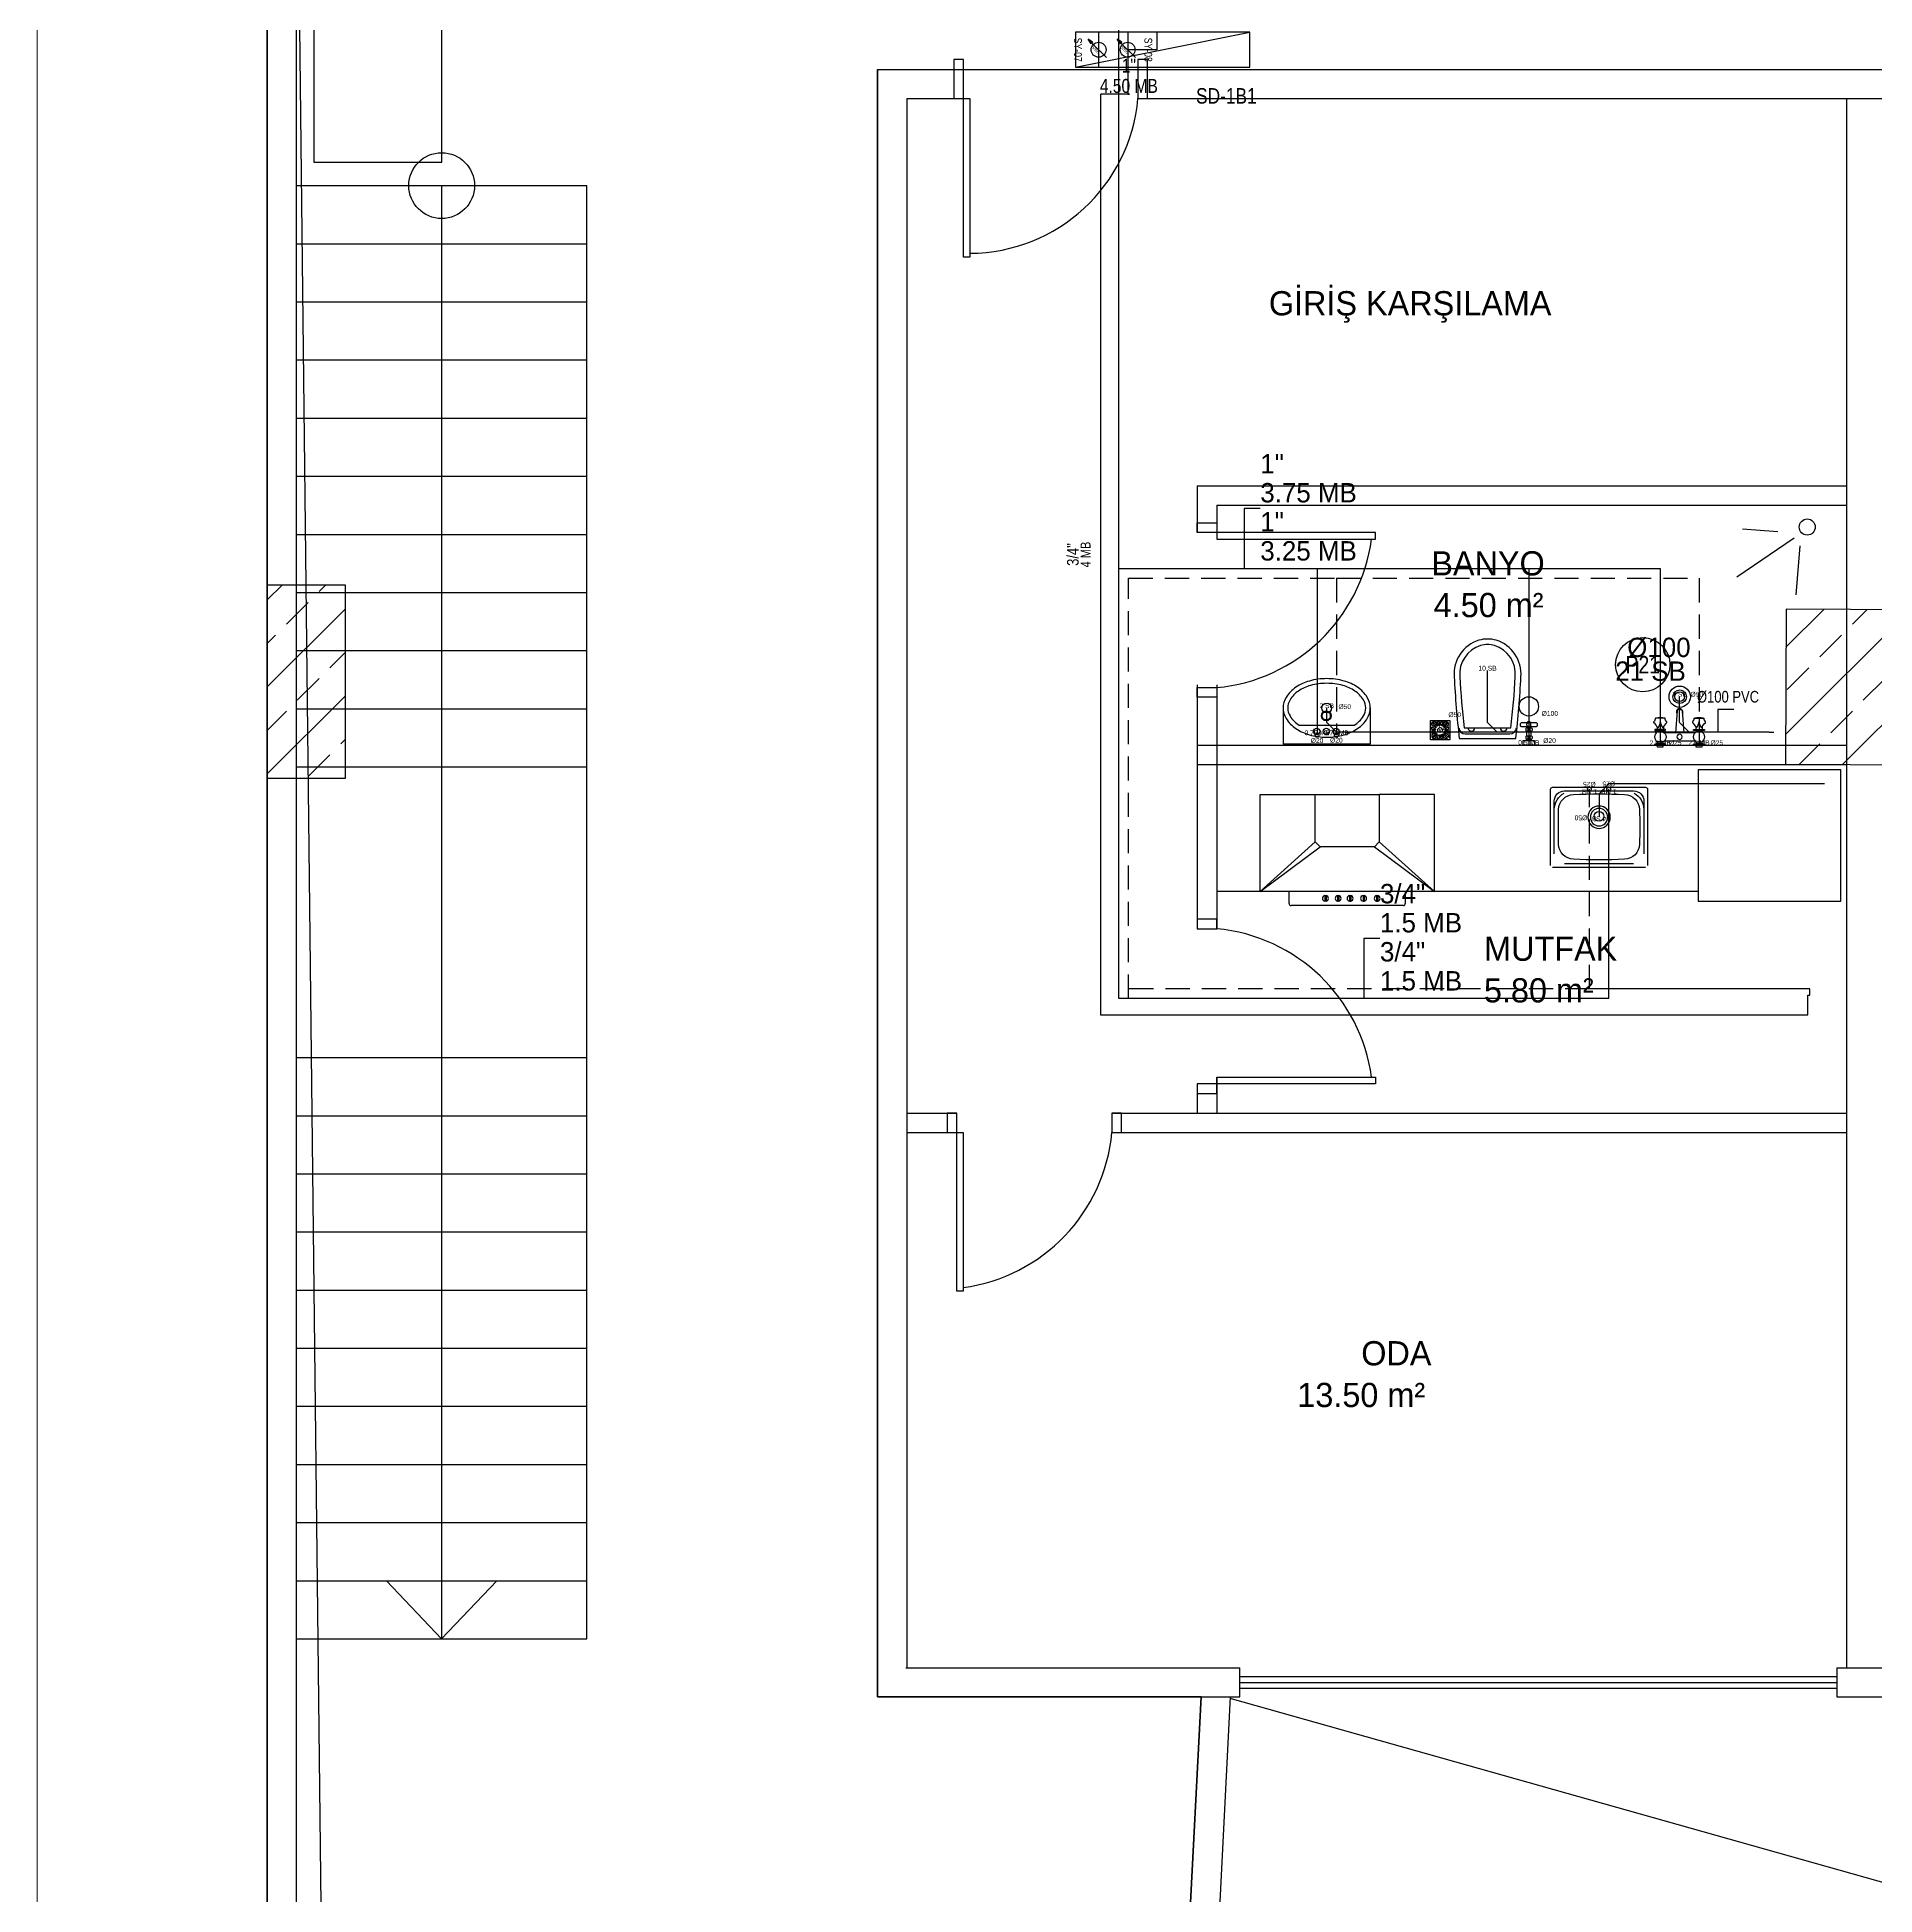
# Model space of a CAD drawing. Header units: centimetres. Extents: x 247996 to 315152, y -468471 to -440326.
# Drawn here: x 254534 to 255483, y -442834 to -441875 of the extents above; entities that cross this region are included whole.
import ezdxf
from ezdxf.enums import TextEntityAlignment as Align

# ---------------------------------------------------------------- set-up
doc = ezdxf.new("R2010")
doc.units = ezdxf.units.CM
doc.linetypes.add('0', pattern=[500, 500])
doc.linetypes.add('BASMA HATTI', pattern=[0.375, 0.25, -0.125])
for name, color, linetype, lineweight in [('SCOTT-ANTED', 144, 'CONTINUOUS', 0), ('SCOTT-MTY-PISSU-BORU-TAVANDAN', 6, 'PISSU HATTI', 30), ('SCOTT-MTY-PISSU-CAP', 211, 'CONTINUOUS', 30), ('SCOTT-MTY-SICAKSU-BORU', 1, 'BASMA HATTI', 30), ('SCOTT-MTY-SOGUKSU-BORU', 5, '0', 30), ('SCOTT-MTY-TEMIZSU-CAP', 101, 'CONTINUOUS', 30)]:
    doc.layers.add(name, color=color, linetype=linetype, lineweight=lineweight)
for name, color, linetype in [('SCOTT-MD-YUK-BIRIMI', 7, 'CONTINUOUS'), ('SCOTT-MKDU0', 50, 'CONTINUOUS'), ('SCOTT-MTY-PISSU-KOLON', 211, 'Continuous'), ('SCOTT-MTY-PISSU-KOLONNO', 211, 'Continuous'), ('SCOTT-MTY-SAYAC', 3, 'Continuous'), ('SCOTT-MTY-SIRKULASYON-BORU', 31, 'Continuous'), ('SCOTT-MTY-TEFRIS', 15, 'CONTINUOUS'), ('SCOTT-MTY-TES-SAFT', 8, 'Continuous'), ('SCOTT-MTY-VANA', 1, 'Continuous'), ('SCOTT-MTY-YUK-BIRIMI', 7, 'CONTINUOUS')]:
    doc.layers.add(name, color=color, linetype=linetype)
doc.styles.add('CAP', font='wturkce.SHX', dxfattribs={"width": 0.65})
doc.styles.add('MtXpl_Comic_Sans_MS', font='comic.ttf')
doc.styles.add('MTY_CAP', font='wturkce.SHX', dxfattribs={"width": 0.65})
doc.styles.add('ROTAS', font='arial.ttf')
doc.linetypes.add('PISSU HATTI', pattern='A,0.5,0.5,["(",Standard,S=0.1,R=0,X=-0.01,Y=-0.036],-0.05', length=0.9)

# ---------------------------------------------------------------- blocks, each defined once
blk = doc.blocks.new('T-DOLAP')
blk.add_line((-45, -9), (45, 9))
blk.add_lwpolyline([(-45, -9), (45, -9), (45, 9), (-45, 9)], close=True)
blk = doc.blocks.new('MTY-SU SAYACI')
at = {"layer": 'SCOTT-MTY-VANA'}
blk.add_hatch(color=256, dxfattribs=at).paths.add_polyline_path([(9.8, 9.8), (5.6, 7), (7, 5.6)])
for p, q in [((-7.3, -7.3), (6.3, 6.3)), ((5.6, 7), (9.8, 9.8)), ((7, 5.6), (5.6, 7)), ((7, 5.6), (9.8, 9.8))]:
    blk.add_line(p, q, dxfattribs=at)
blk.add_circle((0, 0), 7, dxfattribs=at)
blk.add_attdef('CAP', (-2.3, -1.2), '', height=2.5, rotation=45, dxfattribs=at)
blk = doc.blocks.new('T-KOLON-P')
for radius in [5.5, 3.5]:
    blk.add_circle((0, 0), radius)
blk = doc.blocks.new('SUZGEC1')
at = {"layer": 'SCOTT-MTY-TEFRIS'}
blk.add_lwpolyline([(-5, -5), (-5, 5), (5, 5), (5, -5)], close=True, dxfattribs=at)
for points in [[(-4.33, 3.86), (-1.99, 1.52, 0.029484), (-2.15, 1.27), (-4.33, 2.48)], [(-2.48, 0.33), (-4.33, 0.33), (-4.33, 1.72), (-2.41, 0.65, 0.032775)], [(-3.86, 4.33), (-2.48, 4.33), (-1.27, 2.15, 0.029484), (-1.52, 1.99)], [(-0.65, 2.41, -0.032775), (-0.33, 2.48), (-0.33, 4.33), (-1.72, 4.33)], [(0.33, 2.48), (0.33, 4.33), (1.72, 4.33), (0.65, 2.41, 0.032775)], [(1.27, 2.15), (2.48, 4.33), (3.86, 4.33), (1.52, 1.99, 0.029484)], [(4.33, 3.86), (1.99, 1.52, -0.029484), (2.15, 1.27), (4.33, 2.48)], [(4.33, 0.33), (4.33, 1.72), (2.41, 0.65, -0.032775), (2.48, 0.33)], [(-2.48, -0.33), (-4.33, -0.33), (-4.33, -1.72), (-2.41, -0.65, -0.032775)], [(-4.33, -3.86), (-1.99, -1.52, -0.029484), (-2.15, -1.27), (-4.33, -2.48)], [(-3.86, -4.33), (-2.48, -4.33), (-1.27, -2.15, -0.029484), (-1.52, -1.99)], [(-0.33, -4.33), (-1.72, -4.33), (-0.65, -2.41, 0.032775), (-0.33, -2.48)], [(0.33, -2.48), (0.33, -4.33), (1.72, -4.33), (0.65, -2.41, -0.032775)], [(2.48, -4.33), (1.27, -2.15, 0.029484), (1.52, -1.99), (3.86, -4.33)], [(4.33, -2.48), (4.33, -3.86), (1.99, -1.52, 0.029484), (2.15, -1.27)], [(4.33, -0.33), (4.33, -1.72), (2.41, -0.65, 0.032775), (2.48, -0.33)]]:
    blk.add_lwpolyline(points, format="xyb", close=True, dxfattribs=at)
blk.add_circle((0, 0), 1.25, dxfattribs=at)
at = {"layer": 'SCOTT-MD-YUK-BIRIMI', "color": 6, "style": 'CAP'}
blk.add_attdef('PS', text='', height=2.5, dxfattribs=at).set_placement((0, 0), align=Align.CENTER)
blk.add_attdef('PSCP', (4.29, 6.72), '', height=2.5, dxfattribs=at)
blk = doc.blocks.new('EVIYE1')
at = {"layer": 'SCOTT-MTY-TEFRIS', "color": 6}
blk.add_circle((0, 15), 2.5, dxfattribs=at)
at = {"layer": 'SCOTT-MTY-TEFRIS', "color": 3, "ltscale": 10}
blk.add_circle((-5, 1), 1, dxfattribs=at)
at = {"layer": 'SCOTT-MTY-TEFRIS', "color": 1, "ltscale": 10}
blk.add_circle((5, 1), 1, dxfattribs=at)
at = {"layer": 'SCOTT-MD-YUK-BIRIMI', "color": 6, "style": 'CAP'}
blk.add_attdef('PS', text='', height=2.5, dxfattribs=at).set_placement((0, 15), align=Align.CENTER)
blk.add_attdef('PSCP', (6.08, 14.48), '', height=2.5, dxfattribs=at)
at = {"layer": 'SCOTT-MD-YUK-BIRIMI', "color": 3, "style": 'CAP'}
for tag, p in [('SO', (-5, 1)), ('SOCP', (-5, -2.99))]:
    blk.add_attdef(tag, text='', height=2.5, dxfattribs=at).set_placement(p, align=Align.CENTER)
at = {"layer": 'SCOTT-MD-YUK-BIRIMI', "color": 1, "style": 'CAP'}
for tag, p in [('SC', (5, 1)), ('SCCP', (5, -2.8))]:
    blk.add_attdef(tag, text='', height=2.5, dxfattribs=at).set_placement(p, align=Align.CENTER)
blk = doc.blocks.new('KLOZET1')
at = {"layer": 'SCOTT-MTY-TEFRIS', "color": 15}
blk.add_lwpolyline([(-3.88, 11.44, 0.414214), (-4.52, 10.8), (-4.52, 10.3, 0.414214), (-3.88, 9.66), (3.88, 9.66, 0.414214), (4.52, 10.3), (4.52, 10.8, 0.414214), (3.88, 11.44)], format="xyb", close=True, dxfattribs=at)
at = {"layer": 'SCOTT-MTY-TEFRIS', "color": 15, "elevation": 0}
for points in [[(-1, 10.3), (-1, 10.8, -0.414214), (-0.36, 11.44)], [(1, 10.3), (1, 10.8, 0.414214), (0.36, 11.44)]]:
    blk.add_lwpolyline(points, format="xyb", dxfattribs=at)
at = {"layer": 'SCOTT-MTY-TEFRIS', "color": 15}
for points in [[(-0.76, 11.45), (0.76, 11.45), (0.76, 11.98), (-0.76, 11.98)], [(-0.76, 8.88), (0.76, 8.88), (0.76, 9.66), (-0.76, 9.66)], [(3, 0), (-3, 0), (-3, 2.32), (3, 2.32)]]:
    blk.add_lwpolyline(points, close=True, dxfattribs=at)
for points in [[(-1.61, 8.64), (-1.61, 7.54)], [(-1.61, 4.45), (-1.61, 3.35)], [(-1.35, 3.17), (-1.35, 2.32), (1.42, 2.32), (1.42, 3.17)], [(-1.21, 7.21), (-1.21, 4.8)], [(1.13, 8.88), (-1.06, 8.88)], [(-1.06, 7.3), (1.13, 7.3)], [(1.13, 4.69), (-1.06, 4.69)], [(-1.06, 3.11), (1.13, 3.11)], [(-0.51, 8.64), (-0.51, 7.54)], [(-0.51, 4.45), (-0.51, 3.35)], [(0.58, 8.64), (0.58, 7.54)], [(0.58, 4.45), (0.58, 3.35)], [(1.28, 4.8), (1.28, 5.24), (1.28, 7.21)], [(1.68, 8.64), (1.68, 7.54)], [(1.68, 4.45), (1.68, 3.35)]]:
    blk.add_lwpolyline(points, dxfattribs=at)
at = {"layer": 'SCOTT-MTY-TEFRIS', "color": 6}
blk.add_circle((0, 20), 5, dxfattribs=at)
at = {"layer": 'SCOTT-MTY-TEFRIS', "color": 15}
for centre, radius, start, end in [((-0.36, 10.3, 0), 0.641, 179.99985, 270.00006), ((0.36, 10.3, 0), 0.641, 270.00006, 0), ((-1.06, 8.15), 0.734, 41.75917, 138.24096), ((-1.06, 8.03), 0.734, 221.7593, 318.24081), ((-1.06, 3.96), 0.734, 41.75917, 138.24096), ((-1.06, 3.84), 0.734, 221.7593, 318.24081), ((0.04, 8.15), 0.734, 41.75917, 138.24096), ((0.04, 8.03), 0.734, 221.7593, 318.24081), ((0.04, 3.96), 0.734, 41.75917, 138.24096), ((0.04, 3.84), 0.734, 221.7593, 318.24081), ((1.13, 8.15), 0.734, 41.75917, 138.24096), ((1.13, 8.03), 0.734, 221.7593, 318.24081), ((1.13, 3.96), 0.734, 41.75917, 138.24096), ((1.13, 3.84), 0.734, 221.7593, 318.24081)]:
    blk.add_arc(centre, radius, start, end, dxfattribs=at)
at = {"layer": 'SCOTT-MD-YUK-BIRIMI', "color": 6, "style": 'CAP'}
blk.add_attdef('PS', text='', height=2.5, dxfattribs=at).set_placement((0, 20), align=Align.CENTER)
blk.add_attdef('PSCP', (6.63, 15.09), '', height=2.5, dxfattribs=at)
at = {"layer": 'SCOTT-MD-YUK-BIRIMI', "color": 3, "style": 'CAP'}
blk.add_attdef('SO', text='', height=2.5, dxfattribs=at).set_placement((0, 0.13), align=Align.CENTER)
blk.add_attdef('SOCP', (7.43, 1.09), '', height=2.5, dxfattribs=at)
blk = doc.blocks.new('LAVABO1')
at = {"layer": 'SCOTT-MTY-TEFRIS', "color": 6}
blk.add_circle((0, 15), 2.5, dxfattribs=at)
at = {"layer": 'SCOTT-MTY-TEFRIS', "color": 3, "ltscale": 10}
blk.add_circle((-5, 1), 1, dxfattribs=at)
at = {"layer": 'SCOTT-MTY-TEFRIS', "color": 1, "ltscale": 10}
blk.add_circle((5, 1), 1, dxfattribs=at)
at = {"layer": 'SCOTT-MD-YUK-BIRIMI', "color": 6, "style": 'CAP'}
blk.add_attdef('PS', text='', height=2.5, dxfattribs=at).set_placement((0, 15), align=Align.CENTER)
blk.add_attdef('PSCP', (6.08, 14.48), '', height=2.5, dxfattribs=at)
at = {"layer": 'SCOTT-MD-YUK-BIRIMI', "color": 3, "style": 'CAP'}
for tag, p in [('SO', (-5, 1)), ('SOCP', (-5, -2.99))]:
    blk.add_attdef(tag, text='', height=2.5, dxfattribs=at).set_placement(p, align=Align.CENTER)
at = {"layer": 'SCOTT-MD-YUK-BIRIMI', "color": 1, "style": 'CAP'}
for tag, p in [('SC', (5, 1)), ('SCCP', (5, -2.8))]:
    blk.add_attdef(tag, text='', height=2.5, dxfattribs=at).set_placement(p, align=Align.CENTER)
blk = doc.blocks.new('DUS TEKNESI1')
at = {"layer": 'SCOTT-MTY-TEFRIS'}
for points in [[(-10, 13.89), (-10, 12.2, -0.146062), (-11.33, 8.88, 0.113221), (-13.28, 11.48, -0.416893), (-13.31, 11.96)], [(-6.69, 11.96, -0.17585), (-7.51, 13.89), (-12.49, 13.89, -0.17585), (-13.31, 11.96)], [(0, 18.37), (-0.63, 18.37, 0.391322), (-1.29, 17.76), (-2.2, 6.27)], [(0, 18.37), (0.63, 18.37, -0.391322), (1.29, 17.76), (2.2, 6.27)], [(6.69, 11.96, 0.17585), (7.51, 13.89), (12.49, 13.89, 0.17585), (13.31, 11.96)], [(10, 13.89), (10, 12.2, 0.146062), (11.33, 8.88, -0.113221), (13.28, 11.48)], [(-12.77, 0.5), (-12.77, 0), (-10, 0), (-7.23, 0), (-7.23, 0.5, 0.153746), (-12.77, 0.5), (-10, 0.5), (-7.23, 0.5)], [(-8.61, 6.88, -0.601952), (-8.61, 1.65), (-8.61, 0.83)], [(8.61, 6.88, 0.601952), (8.61, 1.65), (11.39, 1.65, 0.601952), (11.39, 6.88)], [(12.77, 0.5), (12.77, 0), (10, 0), (7.23, 0), (7.23, 0.5, -0.153746), (12.77, 0.5), (10, 0.5), (7.23, 0.5)]]:
    blk.add_lwpolyline(points, format="xyb", dxfattribs=at)
for points in [[(-12.77, 7.51), (-10, 7.51), (-7.23, 7.51), (-7.23, 8.01), (-10, 8.01), (-12.77, 8.01)], [(-8.61, 0), (-8.61, -1.03), (-11.39, -1.03), (-11.39, 0)], [(12.77, 7.51), (10, 7.51), (7.23, 7.51), (7.23, 8.01), (10, 8.01), (12.77, 8.01)], [(11.39, 0), (11.39, -1.03), (8.61, -1.03), (8.61, 0)]]:
    blk.add_lwpolyline(points, close=True, dxfattribs=at)
for points in [[(-11.64, 9.5), (-11.64, 8.01)], [(-11.39, 7.51), (-11.39, 6.88), (-8.61, 6.88)], [(-8.61, 1.65), (-11.39, 1.65), (-11.39, 0.83)], [(-8.61, 7.51), (-8.61, 6.88)], [(-8.36, 9.5), (-8.36, 8.01)], [(7.82, 6.27), (-7.82, 6.27)], [(-7.82, 2.27), (7.82, 2.27)], [(8.36, 9.5), (8.36, 8.01)], [(11.39, 7.51), (11.39, 6.88), (8.61, 6.88)], [(8.61, 7.51), (8.61, 6.88)], [(8.61, 1.65), (8.61, 0.83)], [(11.39, 1.65), (11.39, 0.83)], [(11.64, 9.5), (11.64, 8.01)]]:
    blk.add_lwpolyline(points, dxfattribs=at)
at = {"layer": 'SCOTT-MTY-TEFRIS', "color": 6}
blk.add_circle((0, 25), 2.5, dxfattribs=at)
at = {"layer": 'SCOTT-MTY-TEFRIS'}
for centre, radius, start, end in [((-9.99, 2.25), 11.85, 79.4131, 100.58675), ((-3.77, 12.76), 6.25, 185.20803, 218.44761), ((-2.03, 5.93), 7.27, 130.25508, 156.09376), ((-6.95, 11.74), 0.344, 310.56547, 41.0891), ((0, 17.2), 1.6, 330.69749, 209.30263), ((6.95, 11.74), 0.344, 138.91075, 229.43465), ((2.03, 5.93), 7.27, 23.90632, 49.74465), ((9.99, 2.25), 11.85, 79.4131, 100.58675), ((3.77, 12.76), 6.25, 321.55251, 354.79208), ((13.05, 11.74), 0.344, 310.56547, 41.0891), ((-10, 4.27), 2.96, 117.90841, 242.09186), ((0, 4.27), 1.37, 90.00021, 270.00006), ((0, 4.27), 1.37, 270.00006, 90.00021)]:
    blk.add_arc(centre, radius, start, end, dxfattribs=at)
at = {"layer": 'SCOTT-MD-YUK-BIRIMI', "color": 6, "style": 'CAP'}
blk.add_attdef('PS', text='', height=2.5, dxfattribs=at).set_placement((0, 25), align=Align.CENTER)
blk.add_attdef('PSCP', (5.6, 25), '', height=2.5, dxfattribs=at)
at = {"layer": 'SCOTT-MD-YUK-BIRIMI', "color": 3, "style": 'CAP'}
blk.add_attdef('SO', text='', height=2.5, dxfattribs=at).set_placement((-10, 0), align=Align.CENTER)
blk.add_attdef('SOCP', (-5.56, 0), '', height=2.5, dxfattribs=at)
at = {"layer": 'SCOTT-MD-YUK-BIRIMI', "color": 1, "style": 'CAP'}
blk.add_attdef('SC', text='', height=2.5, dxfattribs=at).set_placement((10, 0), align=Align.CENTER)
blk.add_attdef('SCCP', (15.92, 0), '', height=2.5, dxfattribs=at)
blk = doc.blocks.new('MTY-PIS SU CAP SB')
at = {"layer": 'SCOTT-MTY-PISSU-CAP'}
for p, q in [((0.833, 1.167), (0, 1.167)), ((0, 1.167), (0, 0))]:
    blk.add_line(p, q, dxfattribs=at)
at = {"layer": 'SCOTT-MTY-PISSU-CAP', "style": 'MTY_CAP', "width": 0.65}
blk.add_attdef('PSCP', text='', height=1, dxfattribs=at).set_placement((0.833, 1.79), align=Align.MIDDLE_LEFT)
at = {"layer": 'SCOTT-MTY-YUK-BIRIMI', "color": 211, "style": 'MTY_CAP', "width": 0.65}
blk.add_attdef('PS', text='', height=1, dxfattribs=at).set_placement((0.833, 0.566), align=Align.MIDDLE_LEFT)
blk = doc.blocks.new('MTY-TEMIZ SU CAP MB')
at = {"layer": 'SCOTT-MTY-TEMIZSU-CAP'}
for p, q in [((0.833, 3.096), (0, 3.096)), ((0, 3.096), (0, 0))]:
    blk.add_line(p, q, dxfattribs=at)
at = {"layer": 'SCOTT-MTY-TEMIZSU-CAP', "style": 'MTY_CAP', "width": 0.65}
for tag, p in [('SOCP', (0.833, 5.417)), ('SCCP', (0.833, 2.417))]:
    blk.add_attdef(tag, text='', height=1, dxfattribs=at).set_placement(p, align=Align.MIDDLE_LEFT)
at = {"layer": 'SCOTT-MTY-YUK-BIRIMI', "color": 101, "style": 'MTY_CAP', "width": 0.65}
for tag, p in [('SO', (0.833, 3.917)), ('SC', (0.833, 0.917))]:
    blk.add_attdef(tag, text='', height=1, dxfattribs=at).set_placement(p, align=Align.MIDDLE_LEFT)

msp = doc.modelspace()

# ---------------------------------------------------------------- linework, layer by layer
at = {"layer": 'SCOTT-ANTED'}
msp.add_line((254534.19, -440326.55), (254534.19, -447826.55), dxfattribs=at)
at = {"layer": 'SCOTT-MKDU0', "color": 8, "ltscale": 0.03}
for p, q in [((254652.95, -440508.19), (254652.95, -443082.08)), ((254652.95, -443082.08), (254652.95, -440508.19)), ((254667.95, -440523.24), (254667.95, -443082.08)), ((254668.16, -441742.11), (254683.09, -443053.17)), ((254967.95, -441892.11), (254967.95, -442732.11)), ((254967.95, -441892.11), (255012.31, -441892.11)), ((254967.95, -442732.11), (254967.95, -441892.11)), ((254967.95, -441892.11), (256222.6, -441892.11)), ((255107.31, -441892.11), (255848.59, -441892.11)), ((254982.95, -441907.11), (254982.95, -442717.11)), ((254982.95, -441907.11), (255015.62, -441907.11)), ((255107.31, -441907.11), (255848.59, -441907.11)), ((255467.95, -441907.11), (255467.95, -442717.11)), ((255467.95, -441907.11), (255467.95, -442687.11)), ((254667.95, -441952.11), (254817.95, -441952.11)), ((254742.95, -441952.11), (254742.95, -442702.11)), ((254817.95, -442702.11), (254817.95, -441952.11)), ((254667.95, -441982.11), (254817.95, -441982.11)), ((254667.95, -442012.11), (254817.95, -442012.11)), ((254667.95, -442042.11), (254817.95, -442042.11)), ((254667.95, -442072.11), (254817.95, -442072.11)), ((254667.95, -442102.11), (254817.95, -442102.11)), ((254667.95, -442102.11), (254817.95, -442102.11)), ((255132.95, -442107.11), (255467.95, -442107.11)), ((255132.95, -442107.11), (255132.95, -442131.2)), ((255142.95, -442117.11), (255467.95, -442117.11)), ((255142.95, -442117.11), (255142.95, -442134.52)), ((255432.62, -442130.82), (255414.25, -442129.4)), ((254667.95, -442132.11), (254817.95, -442132.11)), ((255441.04, -442134.06), (255411.47, -442154.27)), ((255443.83, -442137.96), (255441.87, -442163.33)), ((254653.09, -442165.74), (254660.73, -442158.1)), ((254653.09, -442158.1), (254693.09, -442158.1)), ((254653.09, -442258.1), (254653.09, -442158.1)), ((254679.67, -442161.61), (254683.19, -442158.1)), ((254693.09, -442158.1), (254693.09, -442258.1)), ((254662.83, -442178.45), (254674.06, -442167.22)), ((254667.95, -442162.11), (254817.95, -442162.11)), ((254653.09, -442210.65), (254693.09, -442170.65)), ((255436.8, -442170.77), (255436.53, -442250.77)), ((255436.58, -442235.37), (255500.97, -442170.99)), ((255436.74, -442190.32), (255456.22, -442170.84)), ((255516.8, -442171.04), (255436.8, -442170.77)), ((255471.05, -442178.45), (255478.59, -442170.91)), ((254653.09, -442188.19), (254657.22, -442184.06)), ((255454.22, -442195.29), (255465.44, -442184.06)), ((254667.95, -442192.11), (254817.95, -442192.11)), ((254685.28, -442200.9), (254693.09, -442193.1)), ((254668.44, -442217.74), (254679.67, -442206.51)), ((255437.38, -442212.13), (255448.6, -442200.9)), ((255465.99, -442250.87), (255516.7, -442200.15)), ((255476.67, -442217.74), (255487.89, -442206.51)), ((254653.09, -442255.55), (254693.09, -442215.55)), ((255132.95, -442209.73), (255132.95, -442335.64)), ((255142.95, -442209.77), (255142.95, -442335.64)), ((254653.09, -442233.1), (254662.83, -442223.35)), ((254667.95, -442222.11), (254817.95, -442222.11)), ((255177.2, -442221.66), (255177.2, -442240.32)), ((255222.23, -442221.66), (255222.23, -442240.32)), ((255459.83, -442234.58), (255471.05, -442223.35)), ((255213.77, -442230.69), (255185.67, -442230.69)), ((254674.06, -442257.03), (254685.28, -442245.8)), ((254690.89, -442240.19), (254693.09, -442238)), ((255132.95, -442240.88), (255467.95, -442240.88)), ((255222.23, -442240.32), (255177.2, -442240.32)), ((255443.61, -442250.79), (255454.22, -442240.19)), ((254667.95, -442252.11), (254817.95, -442252.11)), ((255132.95, -442250.88), (255467.95, -442250.88)), ((255465.09, -442253.65), (255391.47, -442253.65)), ((255391.47, -442253.65), (255391.47, -442321.34)), ((255436.53, -442250.77), (255516.53, -442251.04)), ((255465.09, -442321.34), (255465.09, -442253.65)), ((254693.09, -442258.1), (254653.09, -442258.1)), ((255315.29, -442303.07), (255315.29, -442263.64)), ((255316.29, -442262.64), (255364.29, -442262.64)), ((255322.44, -442264.49), (255358.14, -442264.49)), ((255365.29, -442263.64), (255365.29, -442303.07)), ((255165.32, -442266.35), (255193.82, -442266.35)), ((255165.32, -442316.35), (255165.32, -442266.35)), ((255255.32, -442266.35), (255226.82, -442266.35)), ((255255.32, -442316.35), (255255.32, -442266.35)), ((255317.14, -442296.92), (255317.14, -442269.79)), ((255363.44, -442269.79), (255363.44, -442296.92)), ((255193.82, -442290.85), (255165.32, -442316.35)), ((255165.32, -442316.35), (255196.32, -442293.35)), ((255224.32, -442293.35), (255255.32, -442316.35)), ((255255.32, -442316.35), (255226.82, -442290.85)), ((255364.29, -442304.07), (255316.29, -442304.07)), ((255358.14, -442302.22), (255322.44, -442302.22)), ((255391.47, -442316.34), (255142.95, -442316.34)), ((255391.47, -442316.34), (255142.95, -442316.34)), ((255255.32, -442316.35), (255165.32, -442316.35)), ((255180.3, -442322.65), (255180.3, -442316.35)), ((255198.76, -442318.4), (255198.76, -442320.97)), ((255198.76, -442318.4), (255199.38, -442318.4)), ((255198.76, -442320.97), (255198.76, -442321.49)), ((255199.38, -442321.49), (255198.76, -442321.49)), ((255199.38, -442318.4), (255199.38, -442320.97)), ((255199.38, -442320.97), (255199.38, -442321.49)), ((255205.35, -442318.4), (255205.35, -442320.97)), ((255205.35, -442318.4), (255205.97, -442318.4)), ((255205.35, -442320.97), (255205.35, -442321.49)), ((255205.97, -442321.49), (255205.35, -442321.49)), ((255205.97, -442318.4), (255205.97, -442320.97)), ((255205.97, -442320.97), (255205.97, -442321.49)), ((255211.5, -442318.4), (255211.5, -442320.97)), ((255211.5, -442318.4), (255212.12, -442318.4)), ((255211.5, -442320.97), (255211.5, -442321.49)), ((255211.5, -442321.49), (255212.12, -442321.49)), ((255212.12, -442318.4), (255212.12, -442320.97)), ((255212.12, -442320.97), (255212.12, -442321.49)), ((255218.49, -442318.4), (255218.49, -442320.97)), ((255218.49, -442318.4), (255219.11, -442318.4)), ((255218.49, -442320.97), (255218.49, -442321.48)), ((255218.49, -442321.49), (255219.11, -442321.49)), ((255219.11, -442318.4), (255219.11, -442320.97)), ((255219.11, -442320.97), (255219.11, -442321.49)), ((255225.49, -442318.4), (255225.49, -442320.97)), ((255225.49, -442318.4), (255226.1, -442318.4)), ((255225.49, -442320.97), (255225.49, -442321.48)), ((255225.49, -442321.49), (255226.1, -442321.49)), ((255226.1, -442318.4), (255226.1, -442320.97)), ((255226.1, -442320.97), (255226.1, -442321.49)), ((255240.3, -442316.35), (255240.3, -442322.65)), ((255391.47, -442321.34), (255465.09, -442321.34)), ((255239.3, -442323.65), (255181.3, -442323.65)), ((254667.95, -442402.11), (254817.95, -442402.11)), ((255132.95, -442415.64), (255132.95, -442430.88)), ((255142.95, -442412.32), (255142.95, -442430.88)), ((254667.95, -442432.11), (254817.95, -442432.11)), ((254982.95, -442430.88), (255008.84, -442430.88)), ((255088.84, -442430.88), (255467.95, -442430.88)), ((254982.95, -442440.88), (255012.15, -442440.88)), ((255088.84, -442440.88), (255467.95, -442440.88)), ((254667.95, -442462.11), (254817.95, -442462.11)), ((254667.95, -442492.11), (254817.95, -442492.11)), ((254667.95, -442522.11), (254817.95, -442522.11)), ((254667.95, -442552.11), (254817.95, -442552.11)), ((254667.95, -442552.11), (254817.95, -442552.11)), ((254667.95, -442582.11), (254817.95, -442582.11)), ((254667.95, -442612.11), (254817.95, -442612.11)), ((254667.95, -442642.11), (254817.95, -442642.11)), ((254667.95, -442672.11), (254817.95, -442672.11)), ((254742.95, -442702.11), (254714.41, -442672.11)), ((254742.95, -442702.11), (254771.49, -442672.11)), ((254667.95, -442702.11), (254817.95, -442702.11)), ((254982.51, -442717.11), (255154.88, -442717.11)), ((255154.88, -442732.11), (255154.88, -442717.11)), ((255154.88, -442721.61), (255462.95, -442721.61)), ((255154.88, -442724.61), (255462.95, -442724.61)), ((255462.95, -442717.11), (255488.8, -442717.11)), ((255462.95, -442717.11), (255462.95, -442732.11)), ((254967.95, -442732.11), (255154.88, -442732.11)), ((255134.86, -442732.11), (254967.95, -442732.11)), ((255134.86, -442732.11), (255066.48, -444080.95)), ((255066.48, -444080.95), (255134.86, -442732.11)), ((255149.88, -442732.11), (255082.26, -444065.95)), ((256459.53, -443102.11), (255149.84, -442732.87)), ((255154.88, -442727.61), (255462.95, -442727.61)), ((255462.95, -442732.11), (255489.13, -442732.11))]:
    msp.add_line(p, q, dxfattribs=at)
for points in [[(255012.31, -441887.11), (255007.31, -441887.11), (255007.31, -441907.11), (255012.31, -441907.11), (255012.31, -441887.11)], [(255012.31, -441887.11), (255007.31, -441887.11), (255007.31, -441907.11), (255012.31, -441907.11), (255012.31, -441887.11)], [(255012.31, -441887.11), (255007.31, -441887.11), (255007.31, -441907.11), (255012.31, -441907.11), (255012.31, -441887.11)], [(255107.31, -441887.11), (255102.31, -441887.11), (255102.31, -441907.11), (255107.31, -441907.11), (255107.31, -441887.11)], [(255107.31, -441887.11), (255102.31, -441887.11), (255102.31, -441907.11), (255107.31, -441907.11), (255107.31, -441887.11)], [(255107.31, -441887.11), (255102.31, -441887.11), (255102.31, -441907.11), (255107.31, -441907.11), (255107.31, -441887.11)], [(255132.95, -442131.2), (255132.95, -442126.2), (255142.95, -442126.2), (255142.95, -442131.2), (255132.95, -442131.2)], [(255132.95, -442216.2), (255132.95, -442211.2), (255142.95, -442211.2), (255142.95, -442216.2), (255132.95, -442216.2)], [(255132.95, -442330.64), (255132.95, -442335.64), (255142.95, -442335.64), (255142.95, -442330.64), (255132.95, -442330.64)], [(255132.95, -442415.64), (255132.95, -442420.64), (255142.95, -442420.64), (255142.95, -442415.64), (255132.95, -442415.64)], [(255008.84, -442430.88), (255003.84, -442430.88), (255003.84, -442440.88), (255008.84, -442440.88), (255008.84, -442430.88)], [(255093.84, -442430.88), (255088.84, -442430.88), (255088.84, -442440.88), (255093.84, -442440.88), (255093.84, -442430.88)]]:
    msp.add_lwpolyline(points, dxfattribs=at)
for points in [[(255012.31, -441907.11), (255015.62, -441907.11), (255015.62, -441988.98), (255012.31, -441988.98)], [(255012.31, -441907.11), (255015.62, -441907.11), (255015.62, -441988.98), (255012.31, -441988.98)], [(255012.31, -441907.11), (255015.62, -441907.11), (255015.62, -441988.98), (255012.31, -441988.98)], [(255142.95, -442131.2), (255142.95, -442134.52), (255224.82, -442134.52), (255224.82, -442131.2)], [(255142.95, -442415.64), (255142.95, -442412.32), (255224.82, -442412.32), (255224.82, -442415.64)], [(255008.84, -442440.88), (255012.15, -442440.88), (255012.15, -442522.74), (255008.84, -442522.74)]]:
    msp.add_lwpolyline(points, close=True, dxfattribs=at)
for points in [[(255297.32, -442237.47, 0.01664), (255299.94, -442205.64, 0.351622), (255287.15, -442186.72, 0.068714), (255282.73, -442186.11, 0.068714), (255278.31, -442186.72, 0.351622), (255265.52, -442205.64, 0.01664), (255268.14, -442237.47)], [(255294.75, -442231.9, 0.016866), (255297.06, -442205.45, 0.351778), (255286.34, -442189.48, 0.068022), (255282.73, -442188.99, 0.068022), (255279.12, -442189.48, 0.351778), (255268.4, -442205.45, 0.016866), (255270.71, -442231.9)]]:
    msp.add_lwpolyline(points, format="xyb", close=True, dxfattribs=at)
msp.add_lwpolyline([(255267.86, -442232.02, 0.389191), (255271.21, -442235.09), (255282.73, -442235.09), (255294.25, -442235.09, 0.389191), (255297.6, -442232.02, 0.389191)], format="xyb", dxfattribs=at)
for centre, radius in [((254742.95, -441952.11), 16.98), ((255447.74, -442128.31, 51), 4.14), ((255199.47, -442225.78), 2.52), ((255199.47, -442225.78), 2.12), ((255194.6, -442233.72), 1.56), ((255199.52, -442233.72), 1.56), ((255204.57, -442233.72), 1.56)]:
    msp.add_circle(centre, radius, dxfattribs=at)
for centre, radius, start, end in [((255015.06, -441899.45), 87.59, 270.36866, 354.98091), ((255015.06, -441899.45), 87.59, 270.36866, 354.98091), ((255015.06, -441899.45), 87.59, 270.36866, 354.98091), ((255134.72, -442122.64), 88.95, 275.30809, 352.32526), ((255197.2, -442230.99), 24.08, 105.51757, 123.83466), ((255199.72, -442240.04), 33.47, 90, 105.51757), ((255199.72, -442240.04), 33.47, 74.48243, 90), ((255202.23, -442230.99), 24.08, 56.16534, 74.48243), ((255187.53, -442221.66), 10.33, 148.28659, 180), ((255193.37, -442225.27), 17.19, 123.83466, 148.28659), ((255187.53, -442221.66), 7.93, 148.28659, 180), ((255193.37, -442225.27), 14.8, 123.83466, 148.28659), ((255197.2, -442230.99), 21.68, 105.51757, 123.83466), ((255199.72, -442240.04), 31.07, 90, 105.51757), ((255199.72, -442240.04), 31.07, 74.48243, 90), ((255202.23, -442230.99), 21.68, 56.16534, 74.48243), ((255206.06, -442225.27), 14.8, 31.71341, 56.16534), ((255206.06, -442225.27), 17.19, 31.71341, 56.16534), ((255211.9, -442221.66), 7.93, 0, 31.71341), ((255211.9, -442221.66), 10.33, 0, 31.71341), ((255187.53, -442221.66), 10.33, 180, 211.71341), ((255193.37, -442218.06), 17.19, 211.71341, 236.16534), ((255187.53, -442221.66), 7.93, 180, 211.71341), ((255193.37, -442218.06), 14.8, 211.71341, 238.62326), ((255206.06, -442218.06), 14.8, 301.37674, 328.28659), ((255206.06, -442218.06), 17.19, 303.83466, 328.28659), ((255211.9, -442221.66), 7.93, 328.28659, 0), ((255211.9, -442221.66), 10.33, 328.28659, 0), ((255197.2, -442212.33), 24.08, 236.16534, 254.48243), ((255199.72, -442203.29), 33.47, 254.48243, 270), ((255199.72, -442203.29), 33.47, 270, 285.51757), ((255202.23, -442212.33), 24.08, 285.51757, 303.83466), ((255274.43, -442231.9), 1.78, 180, 0), ((255291.04, -442231.9), 1.78, 180, 0), ((255181.3, -442322.65), 1, 180, 270), ((255199.05, -442319.96), 1.54, 100.57538, 259.46205), ((255199.05, -442319.96), 1.54, 282.6235, 77.37669), ((255205.63, -442319.96), 1.54, 100.57538, 259.46205), ((255205.63, -442319.96), 1.54, 282.6235, 77.37669), ((255211.78, -442319.96), 1.54, 100.57538, 259.46205), ((255211.78, -442319.96), 1.54, 282.6235, 77.37669), ((255218.77, -442319.96), 1.54, 100.57538, 259.46205), ((255218.77, -442319.96), 1.54, 282.6235, 77.37669), ((255225.77, -442319.96), 1.54, 100.57538, 259.46205), ((255225.77, -442319.96), 1.54, 282.6235, 77.37669), ((255239.3, -442322.65), 1, 270, 0), ((255134.72, -442424.2), 88.95, 7.67474, 84.69191), ((255000.27, -442432.65), 88.95, 277.67474, 354.69191)]:
    msp.add_arc(centre, radius, start, end, dxfattribs=at)
at = {"layer": 'SCOTT-MKDU0', "color": 8, "ltscale": 0.03, "extrusion": (0, 0, -1)}
for centre, major_axis, start_param, end_param in [((255316.29, -442263.64), (0.707, 0.707), 3.926991, 5.497787), ((255322.44, -442269.79), (-3.75, 3.75), 5.497787, 7.068583), ((255327.29, -442274.31), (-7.14, 7.14), 5.524757, 6.541187), ((255340.29, -442598.32), (332.25, 0), 4.67265, 4.752129), ((255358.14, -442269.79), (3.75, 3.75), -0.785398, 0.785398), ((255353.29, -442274.31), (7.14, 7.14), -0.258001, 0.758428), ((255364.29, -442263.64), (0.707, 0.707), -0.785398, 0.785398), ((255651.54, -442283.07), (-234.94, 234.94), 5.470817, 5.524757), ((255327.41, -442274.32), (-5.66, 5.66), 5.524757, 7.028844), ((255340.29, -442278.07), (-4.07, 4.07), 3.926991, 10.210176), ((255340.29, -442278.07), (-3.18, 3.18), 3.926991, 10.210176), ((255353.17, -442274.32), (-5.66, 5.66), 0.825137, 2.329224), ((255029.04, -442283.07), (234.94, 234.94), 0.758428, 0.812368), ((255327.41, -442291.81), (5.66, 5.66), 2.395934, 3.900021), ((255353.17, -442291.81), (5.66, 5.66), 0.812368, 2.316455), ((255340.29, -441967.82), (332.25, 0), 1.531058, 1.610536)]:
    msp.add_ellipse(centre, major_axis=major_axis, ratio=1, start_param=start_param, end_param=end_param, dxfattribs=at)
at = {"layer": 'SCOTT-MKDU0', "color": 8, "ltscale": 0.03, "invisible_edges": 1}
for points in [[(255226.82, -442290.85), (255193.82, -442290.85), (255193.82, -442266.35), (255226.82, -442266.35)], [(255193.82, -442290.85), (255226.82, -442290.85), (255224.32, -442293.35), (255196.32, -442293.35)]]:
    msp.add_3dface(points, dxfattribs=at)
at = {"layer": 'SCOTT-MTY-PISSU-BORU-TAVANDAN', "ltscale": 50}
for points in [[(255287.73, -442234.21), (255282.73, -442229.21), (255282.73, -442202.43)], [(255386.87, -442234.21), (255381.87, -442229.21), (255381.87, -442215.88)], [(255204.72, -442234.21), (255199.72, -442229.21), (255199.72, -442221.76)], [(255258.24, -442234.21), (255204.72, -442234.21)], [(255258.24, -442234.21), (255258.24, -442233.1)], [(255287.73, -442234.21), (255258.24, -442234.21)], [(255386.87, -442234.21), (255287.73, -442234.21)], [(255428.11, -442234.21), (255386.87, -442234.21)], [(255428.11, -442234.21), (255430.49, -442234.21)], [(255345.29, -442260.93), (255340.29, -442265.93), (255340.29, -442277.64)], [(255456.68, -442260.93), (255345.29, -442260.93)]]:
    msp.add_lwpolyline(points, dxfattribs=at)
at = {"layer": 'SCOTT-MTY-PISSU-KOLONNO'}
msp.add_circle((255362.84, -442199.38), 14, dxfattribs=at)
at = {"layer": 'SCOTT-MTY-SICAKSU-BORU'}
for points in [[(255097, -441873), (255097, -441891)], [(255097, -441891), (255097, -441905), (255098, -441905), (255083, -441905), (255083, -442380), (255448, -442380), (255448, -442370), (255449.06, -442370), (255449.06, -442366.69)], [(255449.06, -442366.69), (255335.29, -442366.69)]]:
    msp.add_lwpolyline(points, dxfattribs=at)
at = {"layer": 'SCOTT-MTY-SICAKSU-BORU', "ltscale": 50}
for points in [[(255097.47, -442371.69), (255097.47, -442154.77), (255204.72, -442154.77)], [(255204.72, -442154.77), (255204.72, -442235.76)], [(255204.72, -442154.77), (255391.87, -442154.77)], [(255391.87, -442154.77), (255391.87, -442240.88)], [(255335.29, -442366.69), (255335.29, -442263.64)], [(255335.29, -442366.69), (255092.47, -442366.69)]]:
    msp.add_lwpolyline(points, dxfattribs=at)
at = {"layer": 'SCOTT-MTY-SIRKULASYON-BORU'}
msp.add_lwpolyline([(255112, -441873), (255112, -441882), (255097, -441882)], dxfattribs=at)
at = {"layer": 'SCOTT-MTY-SOGUKSU-BORU', "ltscale": 50}
for points in [[(255092.47, -442149.77), (255092.47, -441842.54)], [(255092.47, -442371.69), (255092.47, -442149.77), (255194.72, -442149.77)], [(255194.72, -442149.77), (255194.72, -442235.76)], [(255194.72, -442149.77), (255304.04, -442149.77)], [(255304.04, -442149.77), (255304.04, -442240.75)], [(255304.04, -442149.77), (255371.87, -442149.77)], [(255371.87, -442149.77), (255371.87, -442240.88)], [(255345.29, -442371.69), (255345.29, -442263.64)], [(255345.29, -442371.69), (255092.47, -442371.69)]]:
    msp.add_lwpolyline(points, dxfattribs=at)
at = {"layer": 'SCOTT-MTY-SOGUKSU-BORU'}
for points in [[(255082, -441873), (255082, -441891)], [(255082, -441891), (255092.47, -441891)]]:
    msp.add_lwpolyline(points, dxfattribs=at)
at = {"layer": 'SCOTT-MTY-TES-SAFT'}
msp.add_lwpolyline([(254677, -441940), (254743, -441940), (254743, -441746), (254677, -441746)], close=True, dxfattribs=at)

# ---------------------------------------------------------------- block references
at = {"layer": 'SCOTT-MTY-PISSU-CAP'}
ref = msp.add_blockref('MTY-PIS SU CAP SB', (255401.56, -442234.21), dxfattribs=dict(at, xscale=10, yscale=10))
ref.add_attrib('PSCP', '%%C100', dxfattribs={"height": 10, "style": 'MTY_CAP'}).set_placement((255354.81, -442190.43), align=Align.MIDDLE_LEFT)
ref.add_attrib('PS', '21 SB', dxfattribs={"layer": 'SCOTT-MTY-YUK-BIRIMI', "height": 10, "style": 'MTY_CAP'}).set_placement((255348.62, -442202.68), align=Align.MIDDLE_LEFT)
at = {"layer": 'SCOTT-MTY-PISSU-KOLON'}
msp.add_blockref('T-KOLON-P', (255381.9, -442215.9), dxfattribs=at)
at = {"layer": 'SCOTT-MTY-SAYAC'}
msp.add_blockref('T-DOLAP', (255115, -441882), dxfattribs=at)
ref = msp.add_blockref('MTY-SU SAYACI', (255082, -441882), dxfattribs=dict(at, xscale=0.55, yscale=0.55, rotation=90))
ref.add_attrib('CAP', 'DN20', (255082.63, -441883.26), dxfattribs={"height": 1.375, "rotation": 135})
ref = msp.add_blockref('MTY-SU SAYACI', (255097, -441882), dxfattribs=dict(at, xscale=0.55, yscale=0.55, rotation=90))
ref.add_attrib('CAP', 'DN20', (255097.63, -441883.26), dxfattribs={"height": 1.375, "rotation": 135})
at = {"layer": 'SCOTT-MTY-TEMIZSU-CAP'}
ref = msp.add_blockref('MTY-TEMIZ SU CAP MB', (255157.11, -442149.77), dxfattribs=dict(at, xscale=10, yscale=10))
ref.add_attrib('SCCP', '1"', dxfattribs={"height": 10, "style": 'MTY_CAP'}).set_placement((255165.45, -442125.61), align=Align.MIDDLE_LEFT)
ref.add_attrib('SC', '3.25 MB', dxfattribs={"layer": 'SCOTT-MTY-YUK-BIRIMI', "height": 10, "style": 'MTY_CAP'}).set_placement((255165.45, -442140.61), align=Align.MIDDLE_LEFT)
ref.add_attrib('SO', '3.75 MB', dxfattribs={"layer": 'SCOTT-MTY-YUK-BIRIMI', "height": 10, "style": 'MTY_CAP'}).set_placement((255165.45, -442110.61), align=Align.MIDDLE_LEFT)
ref.add_attrib('SOCP', '1"', dxfattribs={"height": 10, "style": 'MTY_CAP'}).set_placement((255165.45, -442095.61), align=Align.MIDDLE_LEFT)
ref = msp.add_blockref('MTY-TEMIZ SU CAP MB', (255218.88, -442371.69), dxfattribs=dict(at, xscale=10, yscale=10))
ref.add_attrib('SCCP', '3/4"', dxfattribs={"height": 10, "style": 'MTY_CAP'}).set_placement((255227.21, -442347.52), align=Align.MIDDLE_LEFT)
ref.add_attrib('SC', '1.5 MB', dxfattribs={"layer": 'SCOTT-MTY-YUK-BIRIMI', "height": 10, "style": 'MTY_CAP'}).set_placement((255227.21, -442362.52), align=Align.MIDDLE_LEFT)
ref.add_attrib('SO', '1.5 MB', dxfattribs={"layer": 'SCOTT-MTY-YUK-BIRIMI', "height": 10, "style": 'MTY_CAP'}).set_placement((255227.21, -442332.52), align=Align.MIDDLE_LEFT)
ref.add_attrib('SOCP', '3/4"', dxfattribs={"height": 10, "style": 'MTY_CAP'}).set_placement((255227.21, -442317.52), align=Align.MIDDLE_LEFT)
at = {"layer": 'SCOTT-MTY-VANA'}
ref = msp.add_blockref('KLOZET1', (255304.04, -442240.88), dxfattribs=at)
ref.add_attrib('SO', '0.5 MB', dxfattribs={"layer": 'SCOTT-MD-YUK-BIRIMI', "height": 2.5, "style": 'CAP'}).set_placement((255304.04, -442240.75), align=Align.CENTER)
ref.add_attrib('PS', '10 SB', dxfattribs={"layer": 'SCOTT-MD-YUK-BIRIMI', "height": 2.5, "style": 'CAP'}).set_placement((255282.73, -442202.43), align=Align.CENTER)
ref.add_attrib('PSCP', '%%C100', (255310.67, -442225.78), dxfattribs={"layer": 'SCOTT-MD-YUK-BIRIMI', "height": 2.5, "style": 'CAP'})
ref.add_attrib('SOCP', '%%C20', (255311.47, -442239.78), dxfattribs={"layer": 'SCOTT-MD-YUK-BIRIMI', "height": 2.5, "style": 'CAP'})
ref = msp.add_blockref('DUS TEKNESI1', (255381.87, -442240.88), dxfattribs=at)
ref.add_attrib('SO', '2.5 MB', dxfattribs={"layer": 'SCOTT-MD-YUK-BIRIMI', "height": 2.5, "style": 'CAP'}).set_placement((255371.87, -442240.88), align=Align.CENTER)
ref.add_attrib('SC', '2.5 MB', dxfattribs={"layer": 'SCOTT-MD-YUK-BIRIMI', "height": 2.5, "style": 'CAP'}).set_placement((255391.87, -442240.88), align=Align.CENTER)
ref.add_attrib('PS', '7 SB', dxfattribs={"layer": 'SCOTT-MD-YUK-BIRIMI', "height": 2.5, "style": 'CAP'}).set_placement((255381.87, -442215.88), align=Align.CENTER)
ref.add_attrib('PSCP', '%%C50', (255387.47, -442215.88), dxfattribs={"layer": 'SCOTT-MD-YUK-BIRIMI', "height": 2.5, "style": 'CAP'})
ref.add_attrib('SCCP', '%%C25', (255397.79, -442240.88), dxfattribs={"layer": 'SCOTT-MD-YUK-BIRIMI', "height": 2.5, "style": 'CAP'})
ref.add_attrib('SOCP', '%%C25', (255376.31, -442240.88), dxfattribs={"layer": 'SCOTT-MD-YUK-BIRIMI', "height": 2.5, "style": 'CAP'})
ref = msp.add_blockref('LAVABO1', (255199.72, -442236.76), dxfattribs=at)
ref.add_attrib('SC', '0.75 MB', dxfattribs={"layer": 'SCOTT-MD-YUK-BIRIMI', "height": 2.5, "style": 'CAP'}).set_placement((255204.72, -442235.76), align=Align.CENTER)
ref.add_attrib('SO', '0.75 MB', dxfattribs={"layer": 'SCOTT-MD-YUK-BIRIMI', "height": 2.5, "style": 'CAP'}).set_placement((255194.72, -442235.76), align=Align.CENTER)
ref.add_attrib('PS', '2 SB', dxfattribs={"layer": 'SCOTT-MD-YUK-BIRIMI', "height": 2.5, "style": 'CAP'}).set_placement((255199.72, -442221.76), align=Align.CENTER)
ref.add_attrib('SCCP', '%%C20', dxfattribs={"layer": 'SCOTT-MD-YUK-BIRIMI', "height": 2.5, "style": 'CAP'}).set_placement((255204.72, -442239.56), align=Align.CENTER)
ref.add_attrib('PSCP', '%%C50', (255205.8, -442222.27), dxfattribs={"layer": 'SCOTT-MD-YUK-BIRIMI', "height": 2.5, "style": 'CAP'})
ref.add_attrib('SOCP', '%%C20', dxfattribs={"layer": 'SCOTT-MD-YUK-BIRIMI', "height": 2.5, "style": 'CAP'}).set_placement((255194.72, -442239.75), align=Align.CENTER)
msp.add_blockref('SUZGEC1', (255258.24, -442233.1), dxfattribs=at).add_auto_attribs({'PS': '2 SB', 'PSCP': '%%C50'})
ref = msp.add_blockref('EVIYE1', (255340.29, -442262.64), dxfattribs=dict(at, rotation=180))
ref.add_attrib('SC', '1 MB', dxfattribs={"layer": 'SCOTT-MD-YUK-BIRIMI', "height": 2.5, "rotation": 180, "style": 'CAP'}).set_placement((255335.29, -442263.64), align=Align.CENTER)
ref.add_attrib('SO', '1 MB', dxfattribs={"layer": 'SCOTT-MD-YUK-BIRIMI', "height": 2.5, "rotation": 180, "style": 'CAP'}).set_placement((255345.29, -442263.64), align=Align.CENTER)
ref.add_attrib('PS', '4 SB', dxfattribs={"layer": 'SCOTT-MD-YUK-BIRIMI', "height": 2.5, "rotation": 180, "style": 'CAP'}).set_placement((255340.29, -442277.64), align=Align.CENTER)
ref.add_attrib('SCCP', '%%C25', dxfattribs={"layer": 'SCOTT-MD-YUK-BIRIMI', "height": 2.5, "rotation": 180, "style": 'CAP'}).set_placement((255335.29, -442259.84), align=Align.CENTER)
ref.add_attrib('PSCP', '%%C50', (255334.21, -442277.12), dxfattribs={"layer": 'SCOTT-MD-YUK-BIRIMI', "height": 2.5, "rotation": 180, "style": 'CAP'})
ref.add_attrib('SOCP', '%%C25', dxfattribs={"layer": 'SCOTT-MD-YUK-BIRIMI', "height": 2.5, "rotation": 180, "style": 'CAP'}).set_placement((255345.29, -442259.65), align=Align.CENTER)

# ---------------------------------------------------------------- texts
at = {"layer": 'SCOTT-MKDU0', "color": 8, "ltscale": 0.03, "style": 'MtXpl_Comic_Sans_MS'}
for s, p in [('GİRİŞ KARŞILAMA', (255169.87, -442019.08)), ('MUTFAK', (255280.98, -442352.19)), ('5.80 m²', (255280.86, -442373.67)), ('ODA', (255217.56, -442560.98)), ('13.50 m²', (255184.55, -442582.5))]:
    msp.add_text(s, height=12.5, dxfattribs=at).set_placement(p)
for s, p in [('BANYO', (255253.72, -442153.3)), ('4.50 m²', (255254.93, -442174.83))]:
    msp.add_text(s, height=12.5, rotation=360, dxfattribs=at).set_placement(p)
at = {"layer": 'SCOTT-MTY-PISSU-CAP', "style": 'ROTAS', "width": 0.8}
msp.add_text('Ø100 PVC', height=6, dxfattribs=at).set_placement((255406.84, -442215.9), align=Align.MIDDLE_CENTER)
at = {"layer": 'SCOTT-MTY-PISSU-KOLONNO', "style": 'ROTAS', "width": 0.8}
msp.add_text('P21', height=9, dxfattribs=at).set_placement((255362.84, -442199.38), align=Align.MIDDLE_CENTER)
at = {"layer": 'SCOTT-MTY-SAYAC', "style": 'ROTAS', "width": 0.8}
msp.add_text('SD-1B1', height=8, dxfattribs=at).set_placement((255147.94, -441905.8), align=Align.MIDDLE_CENTER)
at = {"layer": 'SCOTT-MTY-TEMIZSU-CAP', "style": 'ROTAS', "width": 0.8}
for s, p in [('1"', (255097.61, -441890.22)), ('4.50 MB', (255097.61, -441900.66))]:
    msp.add_text(s, height=7.2, dxfattribs=at).set_placement(p, align=Align.MIDDLE_CENTER)
for s, height, p in [('3/4"', 6, (255068.7, -442142.5)), ('4 MB', 5.1, (255075.3, -442142.5))]:
    msp.add_text(s, height=height, rotation=90, dxfattribs=at).set_placement(p, align=Align.MIDDLE_CENTER)
at = {"layer": 'SCOTT-MTY-VANA', "style": 'ROTAS', "width": 0.8}
for s, p in [('SY-07', (255071.35, -441882)), ('SY-08', (255107.65, -441882))]:
    msp.add_text(s, height=4, rotation=-90, dxfattribs=at).set_placement(p, align=Align.MIDDLE_CENTER)

doc.saveas('drawing.dxf')
